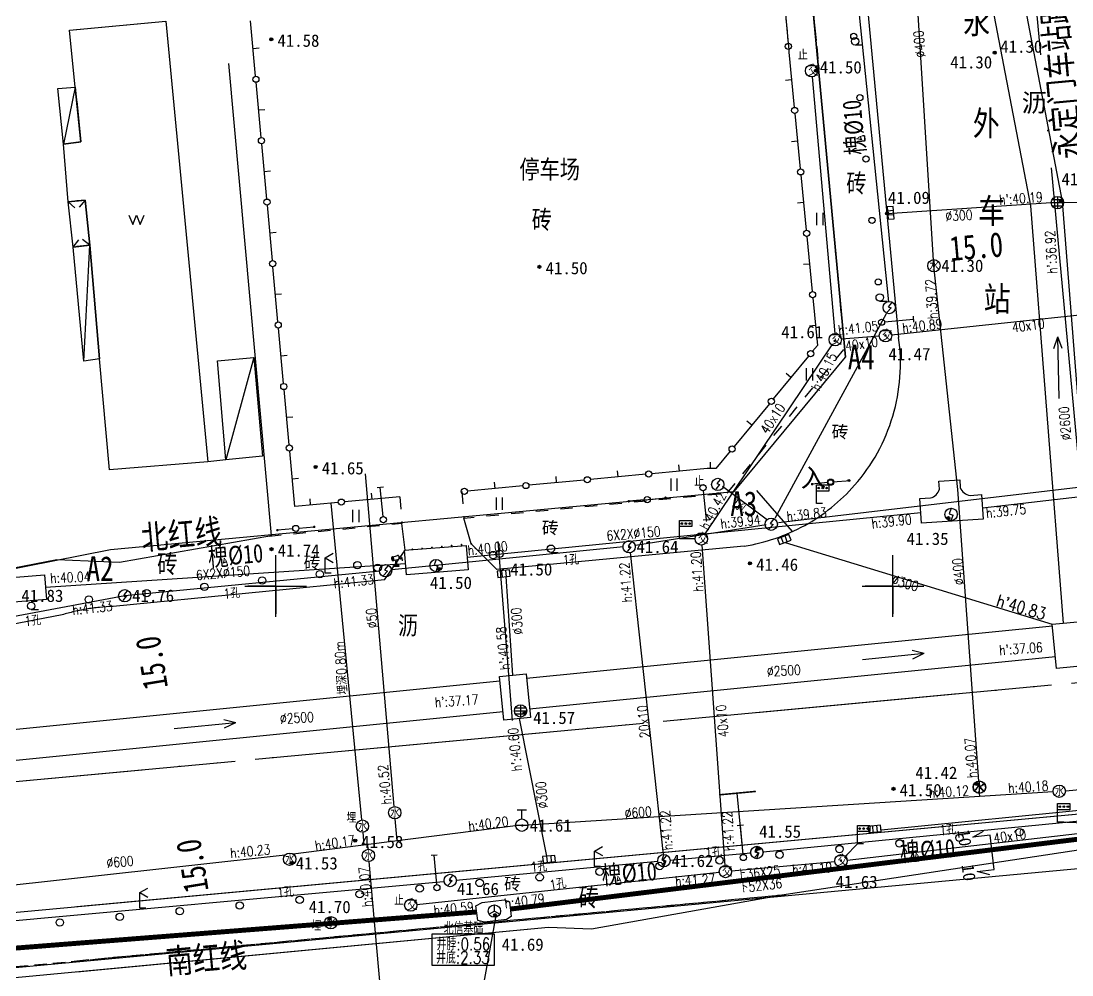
# Model space of a CAD drawing. Extents: x 501830 to 502977, y 299930 to 300245.
# Drawn here: x 502129.4 to 502214.5, y 300068.5 to 300145.8 of the extents above; entities that cross this region are included whole.
import ezdxf
from ezdxf.enums import TextEntityAlignment as Align
from ezdxf.lldxf.tags import DXFTag

# ---------------------------------------------------------------- set-up
doc = ezdxf.new("R2010")
doc.units = 0
for name, pattern in [('1117', [0.3, 0.2, -0.1]), ('2312', [0.3, 0.2, -0.1]), ('ACAD_ISO05W100', [33, 24, -3, 0, -3, 0, -3]), ('XX11', [2, 1, -1])]:
    doc.linetypes.add(name, pattern=pattern)
for name, color, linetype in [('BJ0', 7, 'Continuous'), ('BJ02', 7, 'Continuous'), ('BJ03', 7, 'Continuous'), ('BJ04', 7, 'Continuous'), ('BJ05', 7, 'Continuous'), ('BJ08', 7, 'Continuous'), ('BJ09', 7, 'Continuous'), ('BJ10', 7, 'Continuous'), ('BJ11', 7, 'Continuous'), ('TK', 7, 'Continuous'), ('上水井', 4, 'Continuous'), ('上水注记', 4, 'Continuous'), ('上水管线', 4, 'Continuous'), ('上水高程表', 4, 'Continuous'), ('公安交通井', 163, 'Continuous'), ('公安交通注记', 163, 'Continuous'), ('新建北信', 13, 'Continuous'), ('照明井', 193, 'Continuous'), ('电信井', 3, 'Continuous'), ('电信井（北信基础）', 3, 'Continuous'), ('电信断面图及编号', 3, 'Continuous'), ('电信注记', 3, 'Continuous'), ('电信管线', 3, 'Continuous'), ('电信高程表', 3, 'Continuous'), ('电力井', 1, 'Continuous'), ('电力注记', 1, 'Continuous'), ('电力管线', 1, 'Continuous'), ('电力高程表', 1, 'Continuous'), ('监控器', 5, 'Continuous'), ('雨水井', 34, 'Continuous'), ('雨水注记', 34, 'Continuous'), ('雨水管线', 34, 'Continuous'), ('雨水高程表', 34, 'Continuous'), ('雨蓖子', 34, 'Continuous')]:
    doc.layers.add(name, color=color, linetype=linetype)
doc.layers.add('道路红线', color=11, linetype='Continuous', lineweight=30)
doc.styles.add('HZ', font='simplex.shx', dxfattribs={"bigfont": 'hztxt'})
doc.styles.get("Standard").update_dxf_attribs({"font": 'SIMFANG.TTF'})
doc.styles.add('粗等线', font='SIMHEI.TTF')
doc.styles.add('细等线', font='txt.shx', dxfattribs={"bigfont": 'ht.shx'})
doc.linetypes.add('45008', pattern='A,0,[133,bjxx.shx,S=0.01,R=0,X=0,Y=0],-0.15', length=0.15)
tags = doc.linetypes.add('DL', pattern='A,15,-4.925,[130,ltypeshp.shx,S=0.5,R=330,X=-0.15,Y=0.433],0,[130,ltypeshp.shx,S=0.4,R=90,X=0,Y=0],-0.15,[130,ltypeshp.shx,S=0.5,R=150,X=0,Y=-0.433],-4.925,15', length=40).pattern_tags.tags
tags[32:33] = [DXFTag(74, 4), DXFTag(75, 0), DXFTag(340, '0'), DXFTag(46, 1.0), DXFTag(50, 0.0), DXFTag(44, 0.0), DXFTag(45, 0.0)]
tags[30:31] = [DXFTag(74, 4), DXFTag(75, 0), DXFTag(340, '0'), DXFTag(46, 1.0), DXFTag(50, 0.0), DXFTag(44, 0.0), DXFTag(45, 0.0)]
tags[4:5] = [DXFTag(74, 4), DXFTag(75, 0), DXFTag(340, '0'), DXFTag(46, 1.0), DXFTag(50, 0.0), DXFTag(44, 0.0), DXFTag(45, 0.0)]
tags = doc.linetypes.add('DX', pattern='A,15,-5,[130,ltypeshp.shx,S=1,R=330,X=0,Y=0],-5,15', length=40).pattern_tags.tags
tags[16:17] = [DXFTag(74, 4), DXFTag(75, 0), DXFTag(340, '0'), DXFTag(46, 1.0), DXFTag(50, 0.0), DXFTag(44, 0.0), DXFTag(45, 0.0)]
tags[14:15] = [DXFTag(74, 4), DXFTag(75, 0), DXFTag(340, '0'), DXFTag(46, 1.0), DXFTag(50, 0.0), DXFTag(44, 0.0), DXFTag(45, 0.0)]
tags[4:5] = [DXFTag(74, 4), DXFTag(75, 0), DXFTag(340, '0'), DXFTag(46, 1.0), DXFTag(50, 0.0), DXFTag(44, 0.0), DXFTag(45, 0.0)]
tags = doc.linetypes.add('SS', pattern='A,15,-1.9,[130,ltypeshp.shx,S=1,R=330,X=0,Y=0],-1.2,[130,ltypeshp.shx,S=1,R=330,X=0,Y=0],-1.9,15', length=35).pattern_tags.tags
tags[24:25] = [DXFTag(74, 4), DXFTag(75, 0), DXFTag(340, '0'), DXFTag(46, 1.0), DXFTag(50, 0.0), DXFTag(44, 0.0), DXFTag(45, 0.0)]
tags[22:23] = [DXFTag(74, 4), DXFTag(75, 0), DXFTag(340, '0'), DXFTag(46, 1.0), DXFTag(50, 0.0), DXFTag(44, 0.0), DXFTag(45, 0.0)]
tags[4:5] = [DXFTag(74, 4), DXFTag(75, 0), DXFTag(340, '0'), DXFTag(46, 1.0), DXFTag(50, 0.0), DXFTag(44, 0.0), DXFTag(45, 0.0)]

# ---------------------------------------------------------------- blocks, each defined once
blk = doc.blocks.new('831')
for radius in [0.25, 0.15, 0.05]:
    blk.add_circle((0, 0), radius)
blk = doc.blocks.new('35511')
for p, q in [((-1.25, 1.48), (-0.6, -0.02)), ((-0.6, -0.02), (0, 1.48)), ((0, 1.48), (0.6, -0.02)), ((0.6, -0.02), (1.25, 1.48))]:
    blk.add_line(p, q)
blk = doc.blocks.new('MHST')
at = {"layer": 'BJ09'}
blk.add_line((-0.01, -0.59), (1.19, -0.59), dxfattribs=at)
blk.add_circle((0, 0), 0.6, dxfattribs=at)
blk = doc.blocks.new('mhs500')
at = {"layer": 'BJ09'}
blk.add_circle((0, 0), 0.3, dxfattribs=at)
blk = doc.blocks.new('5323')
for p, q in [((-0.75, 2.5), (0.75, 2.5)), ((0, 1), (0, 2.5)), ((-0.99, 0), (0.99, 0))]:
    blk.add_line(p, q)
blk.add_circle((0, 0), 1)
blk = doc.blocks.new('5321')
for p, q in [((-0.8, 0.47), (-0.01, 0.47)), ((-0.01, 0.47), (-0.7, -0.52)), ((-0.01, -1.02), (-0.01, 0.97)), ((0.79, 0.47), (-0.01, -0.02)), ((-0.01, -0.02), (0.79, -0.72))]:
    blk.add_line(p, q)
blk.add_circle((0, 0), 1)
blk = doc.blocks.new('M521')
at = {"layer": 'BJ05', "linetype": 'Continuous'}
h = blk.add_hatch(color=256, dxfattribs=at)
h.paths.add_polyline_path([(2.85, 0), (3.15, 0, 0.998883)])
h.paths.add_polyline_path([(3.15, 0, 0.000279), (3.15, 0), (2.85, 0, 1.000559)])
at = {"layer": 'BJ05', "linetype": 'Continuous', "flags": 128}
blk.add_lwpolyline([(0.4, 0), (3.25, 0)], dxfattribs=at)
at = {"layer": 'BJ05', "linetype": 'Continuous'}
for centre, radius in [((0, 0), 0.4), ((3, 0), 0.15)]:
    blk.add_circle(centre, radius, dxfattribs=at)
blk = doc.blocks.new('GC200')
at = {"linetype": 'Continuous', "const_width": 0.2, "flags": 128}
blk.add_lwpolyline([(-0.1, 0, 1), (0.1, 0, 1)], format="xyb", close=True, dxfattribs=at)
blk = doc.blocks.new('B8211')
blk.add_hatch(color=256).paths.add_polyline_path([(0.25, 0, 1), (-0.25, 0, 1)])
blk.add_circle((0, 0), 0.25)
blk = doc.blocks.new('JKQ')
h = blk.add_hatch(color=256)
h.paths.add_polyline_path([(-0.45, 0.08), (-0.45, -0.08), (-0.09, -0.08), (-0.09, 0.08)])
h.paths.add_polyline_path([(0.45, -0.08), (0.45, 0.08), (0.14, 0.08), (0.07, 0.08), (0.07, -0.08)])
h = blk.add_hatch(color=256)
h.paths.add_polyline_path([(-0.09, 0.08), (0.07, 0.08), (0.07, 0.68), (-0.09, 0.68)])
h.paths.add_polyline_path([(-0.01, 1.03), (-0.09, 0.68), (0.07, 0.68)])
h.paths.add_polyline_path([(0.07, 0.08), (-0.09, 0.08), (-0.09, -0.08), (0.07, -0.08)])
for p, q in [((-0.66, 1.48), (0.24, 1.75)), ((0.26, 1.75), (0.23, 1.75)), ((0.3, 1.74), (0.26, 1.75)), ((0.34, 1.73), (0.3, 1.74)), ((0.37, 1.7), (0.34, 1.73)), ((-0.75, 1.32), (-0.76, 1.27)), ((-0.76, 1.27), (-0.76, 1.21)), ((-0.76, 1.21), (-0.75, 1.16)), ((-0.74, 1.37), (-0.75, 1.32)), ((-0.75, 1.16), (-0.73, 1.1)), ((-0.73, 1.41), (-0.74, 1.37)), ((-0.71, 1.45), (-0.73, 1.41)), ((-0.73, 1.1), (-0.71, 1.04)), ((-0.68, 1.47), (-0.71, 1.45)), ((-0.71, 1.04), (-0.68, 1)), ((-0.65, 1.49), (-0.68, 1.47)), ((-0.68, 1), (-0.65, 0.95)), ((-0.66, 1.34), (-0.67, 1.26)), ((-0.67, 1.26), (-0.65, 1.16)), ((-0.64, 1.39), (-0.66, 1.34)), ((-0.62, 1.49), (-0.65, 1.49)), ((-0.65, 1.16), (-0.62, 1.07)), ((-0.65, 0.95), (-0.62, 0.92)), ((-0.63, 1.4), (-0.64, 1.39)), ((-0.61, 1.4), (-0.63, 1.4)), ((-0.58, 1.48), (-0.62, 1.49)), ((-0.62, 1.07), (-0.57, 1)), ((-0.62, 0.92), (-0.58, 0.9)), ((-0.57, 1.37), (-0.61, 1.4)), ((-0.55, 1.46), (-0.58, 1.48)), ((-0.58, 0.9), (-0.55, 0.88)), ((-0.53, 1.3), (-0.57, 1.37)), ((-0.57, 1), (-0.53, 0.97)), ((-0.51, 1.43), (-0.55, 1.46)), ((-0.55, 0.88), (-0.51, 0.88)), ((-0.49, 1.2), (-0.53, 1.3)), ((-0.53, 0.97), (-0.52, 0.97)), ((-0.52, 0.97), (-0.51, 0.98)), ((-0.48, 1.39), (-0.51, 1.43)), ((-0.51, 0.98), (-0.48, 1.02)), ((-0.51, 0.88), (-0.48, 0.89)), ((-0.48, 1.11), (-0.49, 1.2)), ((-0.45, 1.35), (-0.48, 1.39)), ((-0.48, 0.89), (0.42, 1.15)), ((-0.48, 1.02), (-0.48, 1.11)), ((-0.48, 0.89), (-0.45, 0.91)), ((-0.43, 1.3), (-0.45, 1.35)), ((-0.45, 0.91), (-0.43, 0.93)), ((-0.45, 0.08), (0.42, 0.08)), ((-0.45, -0.08), (-0.45, 0.08)), ((-0.41, 1.24), (-0.43, 1.3)), ((-0.43, 0.93), (-0.41, 0.97)), ((-0.39, 1.18), (-0.41, 1.24)), ((-0.41, 0.97), (-0.39, 1.02)), ((-0.39, 1.13), (-0.39, 1.18)), ((-0.39, 1.07), (-0.39, 1.13)), ((-0.39, 1.02), (-0.39, 1.07)), ((-0.01, 1.03), (-0.09, 0.68)), ((-0.09, 0.68), (-0.09, -0.08)), ((-0.09, 0.68), (0.07, 0.68)), ((0.07, 0.68), (-0.01, 1.03)), ((0.07, 0.68), (0.07, -0.08)), ((0.45, 0.08), (0.14, 0.08)), ((0.4, 1.66), (0.37, 1.7)), ((0.38, 1.14), (0.41, 1.15)), ((0.43, 1.62), (0.4, 1.66)), ((0.41, 1.15), (0.44, 1.17)), ((0.46, 1.57), (0.43, 1.62)), ((0.44, 1.17), (0.47, 1.2)), ((0.45, 0.08), (0.45, -0.08)), ((0.45, 0.08), (0.45, -0.08)), ((0.48, 1.52), (0.46, 1.57)), ((0.47, 1.2), (0.48, 1.24)), ((0.49, 1.46), (0.48, 1.52)), ((0.48, 1.24), (0.5, 1.29)), ((0.5, 1.4), (0.49, 1.46)), ((0.5, 1.34), (0.5, 1.4)), ((0.5, 1.29), (0.5, 1.34)), ((0.45, -0.08), (-0.45, -0.08))]:
    blk.add_line(p, q)
at = {"extrusion": (0, 0, -1)}
for p, q in [((0.49, 1.48), (0.59, 1.51)), ((0.59, 1.51), (0.69, 1.52)), ((0.66, 1.18), (0.67, 1.21)), ((0.68, 1.16), (0.66, 1.18)), ((0.67, 1.21), (0.72, 1.24)), ((0.73, 1.14), (0.68, 1.16)), ((0.69, 1.52), (0.78, 1.5)), ((0.72, 1.24), (0.77, 1.26)), ((0.79, 1.13), (0.73, 1.14)), ((0.77, 1.26), (0.83, 1.26)), ((0.78, 1.5), (0.85, 1.43)), ((0.84, 1.14), (0.79, 1.13)), ((0.83, 1.26), (0.88, 1.24)), ((0.88, 1.17), (0.84, 1.14)), ((0.85, 1.43), (0.9, 1.32)), ((0.88, 1.24), (0.92, 1.21)), ((0.9, 1.21), (0.88, 1.17)), ((0.9, 1.32), (0.9, 1.21)), ((0.92, 1.21), (0.98, 1.13)), ((0.98, 0.94), (0.95, 0.85)), ((0.98, 1.13), (1, 1.03)), ((1, 1.03), (0.98, 0.94))]:
    blk.add_line(p, q, dxfattribs=at)
blk = doc.blocks.new('941')
for p, q in [((-0.5, -1), (-0.5, 1)), ((0.5, -1), (0.5, 1))]:
    blk.add_line(p, q)
blk = doc.blocks.new('B8003')
at = {"color": 0}
for p, q in [((0, 3), (2, 3)), ((0, 0), (0, 3)), ((2, 2), (0, 2)), ((2, 3), (2, 2)), ((1, 0), (0, 0))]:
    blk.add_line(p, q, dxfattribs=at)
for centre in [(0.36, 2.49), (1.02, 2.49), (1.65, 2.49)]:
    blk.add_circle(centre, 0.135)
blk = doc.blocks.new('JT')
at = {"layer": '公安交通井'}
blk.add_circle((0, 0), 0.5, dxfattribs=at)
at = {"layer": '公安交通井', "width": 0.8}
blk.add_text('交', height=0.8, dxfattribs=at).set_placement((-0.304, -0.335, -50.185))
blk = doc.blocks.new('B547')
at = {"linetype": 'Continuous'}
for p, q in [((0, 1), (-0.31427, 0.111111)), ((-0.31427, 0.111111), (0.31427, -0.111111)), ((0, -1), (0.31427, -0.111111))]:
    blk.add_line(p, q, dxfattribs=at)
blk.add_circle((0, 0), 1)
blk = doc.blocks.new('B5502')
blk.add_circle((0, 0), 1)
at = {"style": '细等线'}
blk.add_text('水', height=1.5, dxfattribs=at).set_placement((-0.74, -0.79))
blk = doc.blocks.new('B5422')
at = {"linetype": 'Continuous'}
for p, q in [((-1, 0), (1, 0)), ((-0.866025, 0.5), (0.866025, 0.5)), ((0, 1), (0, -1)), ((-0.866025, -0.5), (0.866025, -0.5))]:
    blk.add_line(p, q, dxfattribs=at)
blk.add_circle((0, 0), 1, dxfattribs=at)
blk = doc.blocks.new('B552')
for p, q in [((0.984668, 0.518566), (-1.015332, 0.518566)), ((-1.015332, 0.518566), (-1.015332, -0.481434)), ((0.984668, -0.481434), (0.984668, 0.518566)), ((-1.015332, -0.481434), (0.984668, -0.481434))]:
    blk.add_line(p, q)
at = {"linetype": 'Continuous'}
for p, q in [((-0.348666, -0.481434), (-0.348666, 0.518566)), ((0.318001, -0.481434), (0.318001, 0.518566))]:
    blk.add_line(p, q, dxfattribs=at)
blk = doc.blocks.new('B5461')
for q in [(-0.866025, -0.5), (0, 1), (0.866025, -0.5)]:
    blk.add_line((0, 0), q)
blk.add_circle((0, 0), 1)
blk = doc.blocks.new('电力井')
at = {"lineweight": -3}
for p, q in [((0.192, 0.395), (-0.079, 0.068)), ((-0.079, 0.068), (0.152, -0.017)), ((0.152, -0.017), (-0.164, -0.373))]:
    blk.add_line(p, q, dxfattribs=at)
blk.add_circle((0, 0), 0.5, dxfattribs=at)
blk = doc.blocks.new('4563')
for p, q in [((0, 2.5), (1.3, 3.25)), ((0, 0), (0, 2.5)), ((0, 2.5), (1.3, 1.75)), ((1, 0), (0, 0))]:
    blk.add_line(p, q)
blk = doc.blocks.new('acfgw')
at = {"color": 4}
for p, q in [((0, -5), (0, 5)), ((-5, 0), (5, 0))]:
    blk.add_line(p, q, dxfattribs=at)

msp = doc.modelspace()

# ---------------------------------------------------------------- linework, layer by layer
at = {"layer": 'BJ0', "linetype": 'Continuous'}
for p, q in [((502150, 300100), (502150, 300102.25)), ((502200, 300100), (502200, 300102.25)), ((502150, 300100), (502147.75, 300100)), ((502150, 300100), (502152.25, 300100)), ((502150, 300100), (502150, 300097.75)), ((502200, 300100), (502197.75, 300100)), ((502200, 300100), (502202.25, 300100)), ((502200, 300100), (502200, 300097.75))]:
    msp.add_line(p, q, dxfattribs=at)
at = {"layer": 'BJ02', "linetype": 'Continuous'}
for points in [[(502191.109, 300148.461), (502191.509, 300143.978)], [(502148.375, 300141.321), (502147.967, 300145.802)], [(502148.171, 300143.561), (502148.669, 300143.607)], [(502191.554, 300143.48), (502191.572, 300143.269)], [(502191.572, 300143.269), (502192.009, 300138.79)], [(502148.827, 300136.341), (502148.42, 300140.823)], [(502191.791, 300141.03), (502191.293, 300140.981)], [(502133.883, 300139.307), (502134.215, 300136), (502133.883, 300135.959)], [(502148.624, 300138.582), (502149.122, 300138.627)], [(502192.057, 300138.293), (502192.494, 300133.814)], [(502149.28, 300131.362), (502148.873, 300135.843)], [(502192.275, 300136.053), (502191.778, 300136.005)], [(502149.076, 300133.603), (502149.574, 300133.648)], [(502192.542, 300133.316), (502192.978, 300128.838)], [(502133.883, 300131.215), (502134.557, 300131.284), (502134.934, 300127.616), (502133.883, 300127.506)], [(502149.732, 300126.382), (502149.325, 300130.864)], [(502192.76, 300131.077), (502192.263, 300131.028)], [(502149.529, 300128.623), (502150.027, 300128.668)], [(502193.027, 300128.34), (502193.463, 300123.861)], [(502150.185, 300121.403), (502149.778, 300125.884)], [(502193.245, 300126.1), (502192.747, 300126.052)], [(502149.981, 300123.644), (502150.479, 300123.689)], [(502193.512, 300123.363), (502193.887, 300119.508), (502193.489, 300119.025)], [(502150.638, 300116.423), (502150.23, 300120.905)], [(502193.73, 300121.124), (502193.232, 300121.076)], [(502150.434, 300118.664), (502150.932, 300118.709)], [(502193.171, 300118.639), (502190.308, 300115.167)], [(502191.74, 300116.903), (502191.354, 300117.221)], [(502151.09, 300111.444), (502150.683, 300115.925)], [(502189.99, 300114.781), (502187.128, 300111.309)], [(502150.887, 300113.685), (502151.384, 300113.73)], [(502188.559, 300113.045), (502188.173, 300113.363)], [(502151.543, 300106.464), (502151.135, 300110.946)], [(502186.809, 300110.923), (502185.665, 300109.535), (502184.95, 300109.526)], [(502177.732, 300108.849), (502177.685, 300109.347)], [(502184.95, 300109.526), (502180.47, 300109.106)], [(502182.71, 300109.316), (502182.663, 300109.814)], [(502185.214, 300109.53), (502185.208, 300110.03)], [(502151.339, 300108.705), (502151.837, 300108.75)], [(502174.994, 300108.593), (502170.513, 300108.172)], [(502172.754, 300108.383), (502172.707, 300108.88)], [(502179.972, 300109.06), (502175.492, 300108.639)], [(502170.016, 300108.126), (502165.535, 300107.706)], [(502167.775, 300107.916), (502167.729, 300108.413)], [(502155.069, 300106.785), (502151.543, 300106.464)], [(502152.828, 300106.581), (502152.783, 300107.079)], [(502160.048, 300107.238), (502160.048, 300107.238), (502155.567, 300106.83)], [(502157.807, 300107.034), (502157.762, 300107.532)], [(502250, 300081.775), (502239.412, 300081.03), (502215.381, 300078.661), (502191.336, 300075.01), (502175.568, 300072.213), (502172.098, 300072.335), (502065.636, 300062.283)], [(502250, 300081.775), (502239.412, 300081.03), (502215.381, 300078.661), (502191.336, 300075.01), (502175.568, 300072.213), (502172.098, 300072.335), (502133.883, 300068.727)]]:
    msp.add_lwpolyline(points, dxfattribs=at)
at = {"layer": 'BJ02', "linetype": 'Continuous', "flags": 128}
for points, elevation in [([(502132.265, 300102.143), (502137.337, 300101.936), (502149.674, 300104.102), (502146.204, 300142.359)], 41.858), ([(502045.347, 300091.999), (502060.067, 300093.354), (502070.77, 300094.35), (502081.875, 300094.776), (502106.92, 300097.235), (502132.265, 300102.143)], 42.121)]:
    msp.add_lwpolyline(points, dxfattribs=dict(at, elevation=elevation))
at = {"layer": 'BJ02', "linetype": 'Continuous'}
for points in [[(502132.364, 300140.332), (502133.77, 300140.436), (502134.215, 300136), (502132.809, 300135.825), (502132.364, 300140.332)], [(502133.185, 300131.144), (502134.557, 300131.284), (502134.934, 300127.616), (502133.596, 300127.476), (502133.185, 300131.144)], [(502133.596, 300127.476), (502134.934, 300127.616), (502135.721, 300118.429), (502134.452, 300118.219), (502133.596, 300127.476)], [(502133.596, 300127.476), (502134.934, 300127.616), (502135.721, 300118.429), (502134.452, 300118.219), (502133.596, 300127.476)], [(502145.29, 300118.254), (502148.24, 300118.534), (502148.925, 300110.535), (502145.975, 300110.22), (502145.29, 300118.254)], [(502145.29, 300118.254), (502148.24, 300118.534), (502148.925, 300110.535), (502145.975, 300110.22), (502145.29, 300118.254)]]:
    msp.add_lwpolyline(points, close=True, dxfattribs=at)
at = {"layer": 'BJ02', "linetype": 'Continuous', "flags": 128}
for points in [[(502133.77, 300140.436), (502132.809, 300135.825)], [(502133.185, 300131.144), (502133.744, 300130.644)], [(502134.557, 300131.284), (502134.083, 300130.702)], [(502134.557, 300131.284), (502134.083, 300130.702)], [(502133.596, 300127.476), (502134.066, 300128.06)], [(502133.596, 300127.476), (502134.066, 300128.06)], [(502134.934, 300127.616), (502134.352, 300128.089)], [(502134.934, 300127.616), (502134.352, 300128.089)], [(502134.452, 300118.219), (502134.934, 300127.616)], [(502134.452, 300118.219), (502134.934, 300127.616)], [(502148.24, 300118.534), (502145.975, 300110.22)], [(502148.24, 300118.534), (502145.975, 300110.22)], [(502145.975, 300110.22), (502144.5, 300110.08)], [(502145.975, 300110.22), (502144.5, 300110.08)]]:
    msp.add_lwpolyline(points, dxfattribs=at)
at = {"layer": 'BJ02', "linetype": 'Continuous'}
for centre in [(502191.531, 300143.729), (502148.397, 300141.072), (502192.033, 300138.542), (502148.85, 300136.092), (502192.518, 300133.565), (502149.303, 300131.113), (502193.003, 300128.589), (502149.755, 300126.133), (502193.487, 300123.612), (502150.208, 300121.154), (502193.33, 300118.832), (502150.66, 300116.174), (502190.149, 300114.974), (502151.113, 300111.195), (502186.969, 300111.116), (502180.221, 300109.083), (502175.243, 300108.616), (502165.286, 300107.682), (502170.265, 300108.149), (502155.318, 300106.808)]:
    msp.add_circle(centre, 0.25, dxfattribs=at)
at = {"layer": 'BJ03', "linetype": 'Continuous'}
msp.add_lwpolyline([(502132.809, 300135.825), (502134.215, 300136), (502133.77, 300140.436), (502133.29, 300145.048), (502141.11, 300145.781), (502144.5, 300110.08), (502136.543, 300109.416), (502135.721, 300118.429), (502134.934, 300127.616), (502134.557, 300131.284), (502133.185, 300131.144), (502132.809, 300135.825)], close=True, dxfattribs=at)
for points in [[(502133.883, 300145.104), (502141.11, 300145.781), (502144.5, 300110.08), (502136.543, 300109.416), (502135.721, 300118.429), (502134.934, 300127.616), (502134.557, 300131.284), (502133.883, 300131.215)], [(502133.883, 300135.959), (502134.215, 300136), (502133.883, 300139.307)]]:
    msp.add_lwpolyline(points, dxfattribs=at)
at = {"layer": 'BJ04', "linetype": 'XX11', "flags": 128}
for points in [[(502192.072, 300161.628), (502194.005, 300141.87)], [(502186.577, 300107.537), (502196.081, 300119.253), (502194.005, 300141.87)], [(502165.086, 300107.663), (502165.242, 300105.519), (502186.577, 300107.537)]]:
    msp.add_lwpolyline(points, dxfattribs=at)
at = {"layer": 'BJ04', "linetype": 'Continuous', "flags": 128}
for points in [[(502196.941, 300157.47), (502200.456, 300120.15)], [(502196.941, 300157.47), (502200.456, 300120.15)], [(502158.814, 300100.503), (502160.476, 300102.92), (502160.227, 300105.063)], [(502158.814, 300100.503), (502160.476, 300102.92), (502160.227, 300105.063)], [(502167.903, 300101.335), (502165.843, 300103.431), (502165.242, 300105.519)], [(502167.903, 300101.335), (502165.843, 300103.431), (502165.242, 300105.519)], [(502187.94, 300103.241), (502167.903, 300101.335)], [(502187.94, 300103.241), (502167.903, 300101.335)], [(502132.698, 300097.671), (502107.69, 300092.859)]]:
    msp.add_lwpolyline(points, dxfattribs=at)
for points in [[(502187.94, 300103.241, 0.087314), (502192.853, 300104.919, 0.087314), (502196.897, 300108.174, 0.107961), (502199.985, 300113.774, 0.107961), (502200.456, 300120.15)], [(502187.94, 300103.241, 0.087314), (502192.853, 300104.919, 0.087314), (502196.897, 300108.174, 0.107961), (502199.985, 300113.774, 0.107961), (502200.456, 300120.15)], [(502136.824, 300098.345, 0.017564), (502135.734, 300098.277, 0.017564), (502134.652, 300098.133, 0.01615), (502133.668, 300097.933, 0.01615), (502132.698, 300097.671)], [(502136.824, 300098.345, 0.017564), (502135.734, 300098.277, 0.017564), (502134.652, 300098.133, 0.012593), (502133.883, 300097.983, 0.012593)]]:
    msp.add_lwpolyline(points, format="xyb", dxfattribs=at)
at = {"layer": 'BJ04', "linetype": '45008', "ltscale": 5, "flags": 128}
msp.add_lwpolyline([(502188.955, 300107.742), (502191.848, 300104.438)], dxfattribs=at)
at = {"layer": 'BJ04', "linetype": 'XX11', "elevation": 41.65, "flags": 128}
msp.add_lwpolyline([(502160.048, 300107.238), (502160.227, 300105.063), (502148.515, 300103.927)], dxfattribs=at)
at = {"layer": 'BJ04', "linetype": 'Continuous', "const_width": 0.075}
for points in [[(502164.213, 300103.276, 1), (502164.288, 300103.283, 1)], [(502165.01, 300103.351, 1), (502165.084, 300103.359, 1)], [(502165.806, 300103.427, 1), (502165.881, 300103.434, 1)], [(502161.028, 300102.973, 1), (502161.102, 300102.98, 1)], [(502161.824, 300103.048, 1), (502161.899, 300103.056, 1)], [(502162.62, 300103.124, 1), (502162.695, 300103.131, 1)], [(502163.417, 300103.2, 1), (502163.492, 300103.207, 1)]]:
    msp.add_lwpolyline(points, format="xyb", close=True, dxfattribs=at)
at = {"layer": 'BJ04', "linetype": 'Continuous', "flags": 128}
for points, elevation in [([(502158.814, 300100.503), (502136.824, 300098.345)], 41.46), ([(502158.814, 300100.503), (502136.824, 300098.345)], 41.46), ([(502069.228, 300068.041), (502222.657, 300082.237)], 41.78), ([(502133.883, 300074.05), (502222.657, 300082.237)], 41.78)]:
    msp.add_lwpolyline(points, dxfattribs=dict(at, elevation=elevation))
at = {"layer": 'BJ04', "linetype": 'Continuous', "const_width": 0.125, "flags": 128}
msp.add_lwpolyline([(502185.919, 300083.085), (502188.892, 300083.366)], dxfattribs=at)
at = {"layer": 'BJ04', "linetype": 'Continuous', "ltscale": 5, "flags": 128}
msp.add_lwpolyline([(502187.861, 300078.258), (502187.391, 300083.235)], dxfattribs=at)
at = {"layer": 'BJ04', "linetype": '1117', "ltscale": 5, "flags": 128}
msp.add_lwpolyline([(502133.883, 300069.644), (502191.336, 300075.01)], dxfattribs=at)
at = {"layer": 'BJ04', "linetype": 'Continuous'}
for centre in [(502199.075, 300121.386), (502187.885, 300078.009)]:
    msp.add_circle(centre, 0.25, dxfattribs=at)
at = {"layer": 'BJ05', "linetype": 'Continuous', "flags": 128}
for points in [[(502199.323, 300121.41), (502201.674, 300121.629)], [(502201.697, 300121.38), (502201.651, 300121.878)], [(502187.888, 300080.63), (502187.39, 300080.583)], [(502187.86, 300078.256), (502187.639, 300080.607)], [(502163.083, 300078.21), (502162.584, 300078.163)], [(502163.055, 300075.836), (502162.834, 300078.187)]]:
    msp.add_lwpolyline(points, dxfattribs=at)
for points, elevation in [([(502158.726, 300108.005), (502158.228, 300107.958)], 42.714), ([(502158.698, 300105.631), (502158.477, 300107.981)], 42.714), ([(502184.639, 300107.733), (502184.878, 300105.384)], 41.69), ([(502184.629, 300105.359), (502185.127, 300105.409)], 41.69)]:
    msp.add_lwpolyline(points, dxfattribs=dict(at, elevation=elevation))
at = {"layer": 'BJ05', "linetype": 'Continuous', "const_width": 0.1, "elevation": 41.468}
msp.add_lwpolyline([(502193.502, 300108.26, 1), (502193.402, 300108.26, 1)], format="xyb", close=True, dxfattribs=at)
at = {"layer": 'BJ05', "linetype": 'Continuous', "elevation": 41.468}
msp.add_lwpolyline([(502194.695, 300108.396), (502193.452, 300108.26)], dxfattribs=at)
at = {"layer": 'BJ05', "linetype": 'Continuous', "const_width": 0.1}
for points in [[(502178.648, 300106.873, 1), (502178.548, 300106.873, 1)], [(502181.534, 300107.164, 1), (502181.634, 300107.164, 1)], [(502150.188, 300104.53, 1), (502150.088, 300104.53, 1)], [(502153.076, 300104.8, 1), (502153.176, 300104.8, 1)]]:
    msp.add_lwpolyline(points, format="xyb", close=True, dxfattribs=at)
at = {"layer": 'BJ05', "linetype": 'Continuous'}
for points in [[(502179.844, 300106.98), (502178.598, 300106.873)], [(502180.342, 300107.028), (502181.584, 300107.164)], [(502151.382, 300104.648), (502150.138, 300104.53)], [(502151.88, 300104.693), (502153.126, 300104.8)]]:
    msp.add_lwpolyline(points, dxfattribs=at)
for centre in [(502199.075, 300121.386), (502194.943, 300108.423, 41.468), (502184.613, 300107.98, 41.69), (502180.093, 300107.001), (502158.723, 300105.383, 42.714), (502151.631, 300104.672), (502187.885, 300078.009)]:
    msp.add_circle(centre, 0.25, dxfattribs=at)
at = {"layer": 'BJ05'}
msp.add_circle((502163.06, 300075.565), 0.25, dxfattribs=at)
at = {"layer": 'BJ09', "linetype": 'Continuous'}
for centre in [(502196.824, 300144.555), (502197.318, 300139.58), (502197.813, 300134.604), (502198.307, 300129.629), (502198.802, 300124.653)]:
    msp.add_circle(centre, 0.25, dxfattribs=at)
at = {"layer": 'BJ11', "linetype": '1117', "ltscale": 5, "flags": 128}
for points in [[(502192.072, 300161.628), (502194.005, 300141.87)], [(502182.967, 300160.84), (502183.169, 300158.777), (502190.136, 300159.353), (502191.572, 300143.269)], [(502064.748, 300063.149), (502191.336, 300075.01)]]:
    msp.add_lwpolyline(points, dxfattribs=at)
at = {"layer": '上水管线', "linetype": 'SS', "ltscale": 0.5, "flags": 128}
for points, elevation in [([(502203.318, 300125.962), (502198.799, 300198.315)], 41.418), ([(502205.26, 300107.834), (502203.318, 300125.962)], 41.418), ([(502159.604, 300082.138), (502157.263, 300109.108)], 41.547), ([(502206.948, 300084.197), (502205.26, 300107.834)], 41.418), ([(502156.978, 300081.052), (502154.488, 300106.732)], 41.535), ([(502207.036, 300082.972), (502207.02, 300083.199)], 41.418), ([(502159.846, 300079.349), (502159.69, 300081.142)], 41.547), ([(502157.176, 300079.01), (502157.074, 300080.056)], 41.535), ([(502157.439, 300079.044), (502157.471, 300078.678)], 41.5), ([(502157.559, 300077.682), (502158.041, 300072.21)], 41.5), ([(502158.041, 300072.21), (502158.921, 300062.232)], 41.5)]:
    msp.add_lwpolyline(points, dxfattribs=dict(at, elevation=elevation))
for points in [[(502213.968, 300083.423), (502308.618, 300092.165)], [(502170.431, 300080.66), (502212.971, 300083.346)], [(502169.436, 300080.566), (502157.727, 300079.08)], [(502157.727, 300079.08), (502151.42, 300078.28)], [(502150.765, 300078.21), (502085.156, 300070.939)]]:
    msp.add_lwpolyline(points, dxfattribs=at)
at = {"layer": '新建北信', "linetype": 'Continuous'}
msp.add_line((502168.005, 300103.626), (502169.15, 300089.12), dxfattribs=at)
at = {"layer": '新建北信', "color": 40}
msp.add_line((502167.814, 300073.147), (502164.564, 300055.204), dxfattribs=at)
at = {"layer": '新建北信', "color": 40, "linetype": '2312', "ltscale": 8, "const_width": 0.4}
for points, elevation in [([(502169.003, 300073.828), (502230.331, 300081.383)], 41.694), ([(502061.183, 300065.359), (502166.282, 300073.596)], 41.904)]:
    msp.add_lwpolyline(points, dxfattribs=dict(at, elevation=elevation))
at = {"layer": '电信井', "linetype": 'Continuous', "elevation": 41.694, "flags": 128}
msp.add_lwpolyline([(502166.221, 300074.09), (502166.722, 300074.353), (502168.508, 300074.573), (502168.93, 300074.423), (502169.077, 300073.232), (502168.704, 300072.985), (502166.918, 300072.765), (502166.368, 300072.899), (502166.221, 300074.09)], dxfattribs=at)
at = {"layer": '电信断面图及编号', "elevation": -40.793}
msp.add_lwpolyline([(502207.856, 300076.599), (502206.815, 300076.87), (502208.199, 300077.037), (502207.859, 300079.815), (502206.478, 300079.647), (502207.328, 300080.13)], dxfattribs=at)
at = {"layer": '电信注记', "linetype": 'Continuous'}
msp.add_lwpolyline([(502162.687, 300071.828), (502167.7, 300071.828), (502167.7, 300069.257), (502162.687, 300069.257)], close=True, dxfattribs=at)
at = {"layer": '电信管线', "linetype": 'DX', "ltscale": 0.5, "flags": 128}
for points, elevation in [([(502169.003, 300073.828), (502230.331, 300081.383)], 41.694), ([(502061.183, 300065.359), (502166.282, 300073.596)], 41.904)]:
    msp.add_lwpolyline(points, dxfattribs=dict(at, elevation=elevation))
at = {"layer": '电力管线', "linetype": 'DL', "ltscale": 0.5, "flags": 128}
for points in [[(502199.671, 300123.038), (502196.872, 300150.28)], [(502190.465, 300105.494), (502199.483, 300122.102)], [(502234.258, 300110.268), (502190.723, 300105.114)], [(502189.826, 300105.355), (502186.189, 300108.079)], [(502165.505, 300102.342), (502202.253, 300105.97)], [(502189.732, 300104.977), (502179.153, 300103.304)], [(502178.161, 300103.176), (502159.421, 300101.31)], [(502178.713, 300102.729), (502181.387, 300078.248)], [(502131.347, 300099.905), (502160.529, 300101.84)], [(502158.425, 300101.213), (502137.773, 300099.22)], [(502189.476, 300078.47), (502218.707, 300081.319)], [(502181.939, 300077.795), (502188.48, 300078.377)], [(502164.587, 300076.17), (502180.943, 300077.704)], [(502123.839, 300072.448), (502163.592, 300076.073)]]:
    msp.add_lwpolyline(points, dxfattribs=at)
for points, elevation in [([(502193.455, 300141.265), (502195.281, 300120.469)], 41.503), ([(502225.291, 300123.024), (502199.892, 300120.346)], 41.62), ([(502195.046, 300119.556), (502184.756, 300104.244)], 41.62), ([(502198.897, 300120.254), (502195.823, 300120.011)], 41.62), ([(502207.239, 300106.349), (502231.987, 300109.2)], -0.148), ([(502184.513, 300103.33), (502186.392, 300077.371)], 41.503), ([(502137.773, 300099.22), (502121.328, 300096.144), (502102.887, 300092.992)], 41.766), ([(502196.287, 300077.799), (502220.082, 300080.55)], 41.663), ([(502220.079, 300080.626), (502213.332, 300080.883)], 41.663), ([(502196.138, 300078.101), (502197.119, 300079.112)], 41.663), ([(502186.926, 300076.918), (502195.292, 300077.696)], 41.663), ([(502161.436, 300074.205), (502185.931, 300076.819)], 41.663)]:
    msp.add_lwpolyline(points, dxfattribs=dict(at, elevation=elevation))
at = {"layer": '电力管线', "ltscale": 0.5, "elevation": -0.148, "flags": 128}
msp.add_lwpolyline([(502203.757, 300107.85), (502203.716, 300108.501), (502205.416, 300108.624), (502205.456, 300107.988, 0.307526), (502206.253, 300107.353), (502207.172, 300107.41), (502207.298, 300105.414), (502202.308, 300105.1), (502202.182, 300107.096), (502203.042, 300107.15, 0.295848)], format="xyb", close=True, dxfattribs=at)
at = {"layer": '电力管线', "linetype": 'Continuous', "ltscale": 0.5, "elevation": 41.62, "flags": 128}
msp.add_lwpolyline([(502183.977, 300103.827), (502182.713, 300103.823)], dxfattribs=at)
at = {"layer": '电力管线', "linetype": 'DL', "ltscale": 0.5}
msp.add_lwpolyline([(502160.605, 300100.906), (502160.444, 300102.9), (502165.428, 300103.301), (502165.589, 300101.308)], close=True, dxfattribs=at)
at = {"layer": '电力管线', "linetype": 'DL', "ltscale": 0.5, "elevation": 42.012}
msp.add_lwpolyline([(502126.444, 300098.507), (502126.283, 300100.5), (502131.267, 300100.902), (502131.428, 300098.908)], close=True, dxfattribs=at)
at = {"layer": '道路红线', "color": 40, "linetype": 'ACAD_ISO05W100'}
for p, q in [((502206.634, 300200), (502216.687, 300092.348)), ((502206.634, 300200), (502216.687, 300092.348)), ((502122.831, 300083.597), (502296.752, 300099.813)), ((501950, 300067.482), (502216.687, 300092.348))]:
    msp.add_line(p, q, dxfattribs=at)
at = {"layer": '道路红线', "color": 40}
for p, q in [((502192.155, 300161.454), (502196.161, 300118.556)), ((502196.161, 300118.556), (502192.155, 300161.454)), ((502187.134, 300107.671), (502196.161, 300118.556)), ((502187.134, 300107.671), (502196.161, 300118.556)), ((502136.628, 300102.961), (502187.134, 300107.671)), ((502136.628, 300102.961), (502187.134, 300107.671)), ((502107.274, 300097.211), (502136.628, 300102.961)), ((502122.513, 300100.196), (502136.628, 300102.961)), ((502123.119, 300068.559), (502297.188, 300084.789)), ((501989.224, 300056.074), (502218.08, 300077.413))]:
    msp.add_line(p, q, dxfattribs=at)
at = {"layer": '雨水管线', "flags": 128}
for points in [[(502213.815, 300096.995), (502211.154, 300130.811), (502204.103, 300167.706)], [(502216.404, 300097.24), (502213.735, 300131.158), (502206.703, 300167.952)], [(502212.909, 300096.764), (502170.317, 300092.511)], [(502213.157, 300094.277), (502170.571, 300090.024)], [(502168.169, 300092.296), (502124.654, 300087.951)], [(502168.423, 300089.809), (502124.908, 300085.464)]]:
    msp.add_lwpolyline(points, dxfattribs=at)
at = {"layer": '雨水管线', "linetype": 'Continuous', "flags": 128}
for points, elevation in [([(502199.533, 300130.205), (502212.825, 300131.072)], 41.094), ([(502213.825, 300131.072), (502222.992, 300131.196)], 41.323), ([(502191.276, 300103.543), (502212.902, 300096.908)], 41.323), ([(502169.203, 300092.793), (502168.668, 300100.78)], -0.083), ([(502169.728, 300089.273), (502171.944, 300078.116)], -0.083), ([(502199.034, 300080.239), (502216.996, 300082.044)], 41.368)]:
    msp.add_lwpolyline(points, dxfattribs=dict(at, elevation=elevation))
at = {"layer": '雨水管线'}
for points in [[(502213.023, 300119.247), (502213.342, 300120.196)], [(502213.46, 300115.197), (502213.342, 300120.196)], [(502213.707, 300119.264), (502213.342, 300120.196)], [(502197.542, 300094.06), (502202.518, 300094.553)], [(502201.549, 300094.8), (502202.518, 300094.553)], [(502201.617, 300094.119), (502202.518, 300094.553)], [(502141.787, 300088.449), (502146.763, 300088.942)], [(502145.793, 300089.189), (502146.763, 300088.942)], [(502145.861, 300088.508), (502146.763, 300088.942)]]:
    msp.add_lwpolyline(points, dxfattribs=at)
msp.add_lwpolyline([(502212.902, 300096.908), (502217.88, 300097.379), (502218.219, 300093.797), (502213.241, 300093.326)], close=True, dxfattribs=at)
at = {"layer": '雨水管线', "elevation": -0.083}
msp.add_lwpolyline([(502170.638, 300089.366), (502168.49, 300089.146), (502168.129, 300092.684), (502170.277, 300092.903)], close=True, dxfattribs=at)

# ---------------------------------------------------------------- block references
at = {"layer": 'BJ03', "linetype": 'Continuous', "xscale": 0.5, "yscale": 0.5, "zscale": 0.5}
msp.add_blockref('35511', (502138.733, 300129.325), dxfattribs=at)
msp.add_blockref('35511', (502138.733, 300129.325), dxfattribs=at)
at = {"layer": 'BJ04', "xscale": 0.5, "yscale": 0.5, "zscale": 0.5}
for p in [(502193.804, 300106.7, 41.152), (502182.713, 300103.823, 41.534), (502213.332, 300080.883, 41.586), (502197.119, 300079.112, 41.541)]:
    msp.add_blockref('B8003', p, dxfattribs=at)
at = {"layer": 'BJ04', "linetype": 'Continuous', "xscale": 0.5, "yscale": 0.5, "zscale": 0.5}
for p in [(502154.004, 300101.036, 41.728), (502175.816, 300077.284), (502138.991, 300073.912, 41.759)]:
    msp.add_blockref('4563', p, dxfattribs=at)
at = {"layer": 'BJ05', "linetype": 'Continuous', "xscale": 0.4999999999800527, "yscale": 0.5, "zscale": 0.5, "rotation": 5.027298561860075}
msp.add_blockref('M521', (502194.943, 300108.423, 41.468), dxfattribs=at)
msp.add_blockref('M521', (502194.943, 300108.423, 41.468), dxfattribs=at)
at = {"layer": 'BJ05', "linetype": 'Continuous', "xscale": 0.5, "yscale": 0.5, "zscale": 0.5}
for name, p in [('5321', (502207.01, 300083.716)), ('5323', (502169.932, 300080.629))]:
    msp.add_blockref(name, p, dxfattribs=at)
at = {"layer": 'BJ08', "linetype": 'Continuous', "xscale": 0.5, "yscale": 0.5, "zscale": 0.5}
for name, p in [('831', (502149.642, 300144.302, 41.58)), ('B8211', (502149.642, 300144.302, 41.58)), ('831', (502208.241, 300143.221, 41.3)), ('B8211', (502208.241, 300143.221, 41.3)), ('B8211', (502193.772, 300141.773, 41.503)), ('B8211', (502213.614, 300131.2, 41.323)), ('B8211', (502199.533, 300130.205, 41.094)), ('831', (502171.365, 300125.87, 41.5)), ('GC200', (502203.318, 300125.962, 41.314)), ('GC200', (502199.385, 300120.314, 41.479)), ('GC200', (502195.279, 300119.867, 41.617)), ('831', (502153.23, 300109.654, 41.65)), ('B8211', (502204.486, 300105.507, 41.35)), ('831', (502149.663, 300102.996, 41.74)), ('B8211', (502149.663, 300102.996, 41.74)), ('GC200', (502178.625, 300103.185, 41.654)), ('831', (502188.415, 300101.84, 41.46)), ('B8211', (502163.215, 300101.395, 41.498)), ('GC200', (502168.405, 300101.359, 41.509)), ('GC200', (502137.773, 300099.22, 41.766)), ('B8211', (502170.161, 300089.733, 41.57)), ('B8211', (502206.781, 300083.966, 41.418)), ('831', (502200.041, 300083.575, 41.5)), ('GC200', (502169.977, 300080.603, 41.616)), ('831', (502156.436, 300079.374, 41.58)), ('B8211', (502189.108, 300078.718, 41.553)), ('GC200', (502181.459, 300077.739, 41.633)), ('GC200', (502195.783, 300077.762, 41.638)), ('B8211', (502151.298, 300077.561, 41.532)), ('GC200', (502164.139, 300076.145, 41.671)), ('B8211', (502154.365, 300073.044, 41.701)), ('B8211', (502167.773, 300073.334, 41.694))]:
    msp.add_blockref(name, p, dxfattribs=at)
at = {"layer": 'BJ09', "linetype": 'Continuous', "xscale": 0.5, "yscale": 0.5, "zscale": 0.5}
for name, p in [('MHST', (502196.931, 300144.146)), ('941', (502194.096, 300129.74)), ('MHST', (502198.927, 300123.393, 41.245)), ('941', (502193.249, 300117.158)), ('941', (502182.28, 300108.214)), ('941', (502168.135, 300106.67)), ('941', (502156.508, 300105.679)), ('MHST', (502172.296, 300103.031)), ('MHST', (502172.296, 300103.031)), ('MHST', (502130.19, 300098.396))]:
    msp.add_blockref(name, p, dxfattribs=at)
at = {"layer": 'BJ09', "linetype": 'Continuous'}
for p, rotation in [((502167.618, 300102.516), 186.2821483986226), ((502168.125, 300102.61), 186.2821483986226), ((502156.62, 300101.694, 41.458), 186.2821483986226), ((502158.261, 300101.486), 186.2821483986226), ((502153.583, 300100.971), 186.2821483986226), ((502144.226, 300099.941), 186.2821483986226), ((502148.904, 300100.456), 186.2821483986226), ((502134.869, 300098.911), 186.2821483986226), ((502139.547, 300099.426), 186.2821483986226), ((502210.248, 300080.066), 5.38118605369126), ((502210.248, 300080.066), 5.38118605369126), ((502205.39, 300079.608), 5.38118605369126), ((502205.39, 300079.608), 5.38118605369126), ((502195.673, 300078.693), 5.38118605369126), ((502195.673, 300078.693), 5.38118605369126), ((502200.531, 300079.151), 5.38118605369126), ((502200.531, 300079.151), 5.38118605369126), ((502185.956, 300077.778), 5.38118605369126), ((502185.956, 300077.778), 5.38118605369126), ((502190.814, 300078.235), 5.38118605369126), ((502190.814, 300078.235), 5.38118605369126), ((502176.238, 300076.863), 5.38118605369126), ((502176.238, 300076.863), 5.38118605369126), ((502181.097, 300077.32), 5.38118605369126), ((502181.097, 300077.32), 5.38118605369126), ((502166.521, 300075.947), 5.38118605369126), ((502166.521, 300075.947), 5.38118605369126), ((502171.38, 300076.405), 5.38118605369126), ((502171.38, 300076.405), 5.38118605369126), ((502156.804, 300075.032), 5.38118605369126), ((502156.804, 300075.032), 5.38118605369126), ((502161.663, 300075.49), 5.38118605369126), ((502161.663, 300075.49), 5.38118605369126), ((502147.087, 300074.117), 5.38118605369126), ((502147.087, 300074.117), 5.38118605369126), ((502151.945, 300074.574), 5.38118605369126), ((502151.945, 300074.574), 5.38118605369126), ((502142.228, 300073.659), 5.38118605369126), ((502142.228, 300073.659), 5.38118605369126), ((502132.511, 300072.744), 5.38118605369126), ((502137.37, 300073.201), 5.38118605369126), ((502137.37, 300073.201), 5.38118605369126)]:
    msp.add_blockref('mhs500', p, dxfattribs=dict(at, rotation=rotation))
at = {"layer": 'TK', "linetype": 'Continuous', "xscale": 0.5, "yscale": 0.5}
for p in [(502150, 300100), (502200, 300100)]:
    msp.add_blockref('acfgw', p, dxfattribs=at)
at = {"layer": '上水井', "xscale": 0.5, "yscale": 0.5, "zscale": 0.5}
for name, p in [('B5502', (502203.318, 300125.962, 41.314)), ('B5502', (502206.984, 300083.698, 41.418)), ('B5502', (502213.47, 300083.378, 41.448)), ('B5502', (502159.647, 300081.64, 41.547)), ('5323', (502169.932, 300080.629)), ('B5502', (502157.026, 300080.554, 41.535)), ('B5502', (502157.515, 300078.18, 41.5)), ('B5502', (502151.132, 300077.871, 41.532)), ('B5502', (502154.468, 300072.726, 41.701))]:
    msp.add_blockref(name, p, dxfattribs=at)
at = {"layer": '公安交通井'}
for p in [(502193.411, 300141.763, 41.503), (502195.325, 300119.971), (502199.395, 300120.294, 41.376), (502184.477, 300103.829, 41.503), (502195.79, 300077.742, 41.582), (502186.428, 300076.872, 41.577), (502160.939, 300074.152, 41.663)]:
    msp.add_blockref('JT', p, dxfattribs=at)
at = {"layer": '照明井', "xscale": 0.5, "yscale": 0.5, "zscale": 0.5}
for p in [(502188.978, 300078.421, 41.553), (502181.441, 300077.751, 41.577)]:
    msp.add_blockref('B547', p, dxfattribs=at)
at = {"layer": '电信井（北信基础）', "xscale": 0.5, "yscale": 0.5, "zscale": 0.5}
msp.add_blockref('B5461', (502167.713, 300073.669, 41.694), dxfattribs=at)
at = {"layer": '电力井'}
for p in [(502199.702, 300122.569, 41.46), (502185.809, 300108.239, 41.836), (502190.141, 300105.017, 41.483), (502178.625, 300103.185, 41.654), (502158.899, 300101.24, 41.711), (502137.773, 300099.22, 41.766), (502188.971, 300078.412, 41.624), (502181.441, 300077.751, 41.577), (502164.139, 300076.145, 41.671)]:
    msp.add_blockref('电力井', p, dxfattribs=at)
at = {"layer": '电力井', "xscale": 0.5, "yscale": 0.5, "zscale": 0.5}
for p in [(502204.705, 300105.814, 41.35), (502162.989, 300101.662, 41.498)]:
    msp.add_blockref('B547', p, dxfattribs=at)
at = {"layer": '监控器', "xscale": 0.5, "yscale": 0.5, "zscale": 0.5}
msp.add_blockref('JKQ', (502159.761, 300101.618, 41.613), dxfattribs=at)
at = {"layer": '雨水井', "xscale": 0.5, "yscale": 0.5, "zscale": 0.5}
for p in [(502213.325, 300131.072, 41.323), (502169.837, 300089.887, 41.57)]:
    msp.add_blockref('B5422', p, dxfattribs=at)
at = {"layer": '雨蓖子', "yscale": 0.5, "zscale": 0.5}
for p, xscale, rotation in [((502199.826, 300130.252, 41.094), 0.4999999999712633, 94.32773779931753), ((502191.2, 300103.771, 41.323), 0.500000000010274, 20.26400914739099), ((502168.466, 300101.019, 41.383), 0.50000000001516, 186.1915285441891), ((502198.516, 300080.333, 41.368), 0.4999999999933258, 185.2193840180259), ((502172.124, 300077.89, 41.431), 0.500000000005179, 185.152358708733)]:
    msp.add_blockref('B552', p, dxfattribs=dict(at, xscale=xscale, rotation=rotation))

# ---------------------------------------------------------------- texts
at = {"layer": 'BJ03', "linetype": 'Continuous', "width": 0.8}
msp.add_text('停车场', height=1.5, dxfattribs=at).set_placement((502172.193, 300133.772), align=Align.MIDDLE_CENTER)
at = {"layer": 'BJ04', "linetype": 'Continuous'}
for s, height, p in [('沥', 1.5, (502211.447, 300139.175)), ('砖', 1, (502195.716, 300112.502)), ('砖', 1, (502172.246, 300104.723)), ('砖', 1, (502152.944, 300101.898)), ('砖', 1, (502169.183, 300075.867))]:
    msp.add_text(s, height=height, dxfattribs=at).set_placement(p, align=Align.MIDDLE_CENTER)
at = {"layer": 'BJ04', "linetype": 'Continuous', "width": 0.8}
for p in [(502197.043, 300132.669), (502141.22, 300101.829), (502175.345, 300074.814)]:
    msp.add_text('砖', height=1.5, dxfattribs=at).set_placement(p, align=Align.MIDDLE)
for s, p in [('砖', (502171.56, 300129.695)), ('沥', (502160.725, 300096.817))]:
    msp.add_text(s, height=1.5, dxfattribs=at).set_placement(p, align=Align.MIDDLE_CENTER)
at = {"layer": 'BJ05', "linetype": 'Continuous'}
msp.add_text('入', height=1.5, dxfattribs=at).set_placement((502193.548, 300108.788), align=Align.MIDDLE_CENTER)
at = {"layer": 'BJ08', "linetype": 'Continuous'}
for s, p in [('41.58', (502150.142, 300143.702)), ('41.30', (502208.691, 300143.221)), ('41.50', (502194.071, 300141.543, 41.503)), ('41.30', (502204.634, 300141.948)), ('41.32', (502213.648, 300132.472, 41.323)), ('41.09', (502199.59, 300130.97, 41.094)), ('41.50', (502171.865, 300125.27)), ('41.65', (502153.73, 300109.054)), ('41.35', (502201.099, 300103.336, 41.35)), ('41.74', (502150.163, 300102.396)), ('41.46', (502188.915, 300101.24)), ('41.50', (502162.494, 300099.769, 41.498)), ('41.57', (502170.85, 300088.827, 41.57)), ('41.42', (502201.814, 300084.375, 41.418)), ('41.50', (502200.541, 300082.975)), ('41.55', (502189.154, 300079.609, 41.553)), ('41.58', (502156.936, 300078.774)), ('41.53', (502151.624, 300077.038, 41.532)), ('41.70', (502152.673, 300073.501, 41.701)), ('41.69', (502168.306, 300070.455, 41.694))]:
    msp.add_text(s, height=1, dxfattribs=at).set_placement(p)
for s, p in [('41.30', (502203.918, 300125.962, 41.314)), ('41.61', (502190.949, 300120.589, 41.617)), ('41.47', (502199.633, 300118.808, 41.479)), ('41.64', (502179.225, 300103.185, 41.654)), ('41.50', (502169.005, 300101.359, 41.509)), ('41.83', (502129.403, 300099.22, 41.835)), ('41.76', (502138.373, 300099.22, 41.766)), ('41.61', (502170.577, 300080.603, 41.616)), ('41.62', (502182.059, 300077.739, 41.633)), ('41.63', (502195.354, 300076.035, 41.638)), ('41.66', (502164.679, 300075.468, 41.671))]:
    msp.add_text(s, height=1, dxfattribs=at).set_placement(p, align=Align.MIDDLE_LEFT)
at = {"layer": 'BJ10', "linetype": 'Continuous', "width": 0.8}
for s, p in [('永', (502206.781, 300145.802)), ('外', (502207.555, 300137.547)), ('车', (502207.987, 300130.448)), ('站', (502208.438, 300123.312))]:
    msp.add_text(s, height=2, dxfattribs=at).set_placement(p, align=Align.MIDDLE)
for rotation, p in [(94.85762, (502196.789, 300137.162)), (4.85762, (502146.748, 300102.542)), (4.85762, (502202.793, 300078.645)), (4.85762, (502178.631, 300076.773))]:
    msp.add_text('槐%%C10', height=1.5, rotation=rotation, dxfattribs=at).set_placement(p, align=Align.MIDDLE)
at = {"layer": '上水注记', "style": 'HZ', "width": 0.8}
for s, rotation, p in [('%%c400', 95.4509, (502202.654, 300142.868)), ('%%c400', 95.4509, (502205.803, 300100.123)), ('%%c50', 95.4509, (502158.262, 300096.622)), ('埋深0.80m', 94.18222, (502155.859, 300091.235)), ('%%c600', 4.99209, (502178.305, 300081.165)), ('埋', 359.40761, (502155.727, 300080.824)), ('%%c600', 4.99209, (502136.335, 300077.16)), ('埋', 359.40761, (502152.908, 300072.083))]:
    msp.add_text(s, height=0.8, rotation=rotation, dxfattribs=at).set_placement(p)
at = {"layer": '上水高程表', "style": 'HZ', "width": 0.8}
for s, rotation, p in [('h:39.72', 93.68424, (502203.621, 300121.667, -41.535)), ('h:40.07', 93.68424, (502206.814, 300084.473, -41.535)), ('h:40.52', 95.25073, (502159.379, 300082.326)), ('h:40.12', 3.68424, (502202.921, 300082.837, -41.535)), ('h:40.18', 3.68424, (502209.358, 300083.233, -41.535)), ('h:40.20', 6.92092, (502165.658, 300080.158, -41.535)), ('h:40.17', 8.41811, (502153.248, 300078.562)), ('h:40.23', 5.47215, (502146.353, 300077.963)), ('h:40.07', 95.25073, (502157.823, 300074.036))]:
    msp.add_text(s, height=0.8, rotation=rotation, dxfattribs=at).set_placement(p)
at = {"layer": '公安交通注记', "style": 'HZ', "width": 0.8}
for p in [(502192.303, 300142.636), (502159.588, 300074.134)]:
    msp.add_text('止', height=0.8, rotation=0.36889, dxfattribs=at).set_placement(p)
at = {"layer": '电信断面图及编号', "style": '粗等线'}
for p in [(502205.794, 300079.603, -40.793), (502206.131, 300076.781, -40.793)]:
    msp.add_text('10', height=1, rotation=277.15022, dxfattribs=at).set_placement(p, align=Align.MIDDLE)
at = {"layer": '电信注记', "style": 'HZ', "width": 0.8}
for s, p in [('上36X25', (502187.384, 300076.177)), ('下52X36', (502187.546, 300075.14))]:
    msp.add_text(s, height=0.8, rotation=6.58218, dxfattribs=at).set_placement(p)
for s, p in [('北信基础', (502165.21, 300072.328)), ('井脖:0.56', (502165.205, 300071.033)), ('井底:2.33', (502165.169, 300069.951))]:
    msp.add_text(s, height=1, dxfattribs=at).set_placement(p, align=Align.MIDDLE)
at = {"layer": '电信高程表', "style": 'HZ', "width": 0.8}
for s, rotation, p in [('h:40.79', 7.26039, (502168.594, 300073.888)), ('h:40.59', 5.22598, (502162.83, 300073.325, 41.904))]:
    msp.add_text(s, height=0.8, rotation=rotation, dxfattribs=at).set_placement(p)
at = {"layer": '电力注记', "style": 'HZ', "width": 0.8}
for s, rotation, p in [('40x10', 8.11007, (502209.699, 300120.541, 0.235)), ('40x10', 8.11007, (502196.199, 300119.052, 0.235)), ('40x10', 56.03528, (502189.844, 300112.252, 41.898)), ('1孔', 320.21072, (502186.775, 300106.655)), ('6X2X%%c150', 4.99209, (502176.833, 300103.671)), ('1孔', 2.6805, (502173.252, 300101.706)), ('6X2X%%c150', 4.99209, (502143.584, 300100.479)), ('1孔', 2.6805, (502145.792, 300098.995)), ('1孔', 2.6805, (502129.673, 300096.777)), ('20x10', 95.2292, (502180.316, 300087.728, 0.395)), ('40x10', 95.2292, (502186.689, 300087.776, 41.898)), ('1孔', 2.6805, (502203.78, 300079.817)), ('40x10', 8.11007, (502208.201, 300079.168, 41.898)), ('1孔', 2.6805, (502184.802, 300078.007)), ('1孔', 2.6805, (502170.677, 300076.848)), ('1孔', 8.11007, (502172.25, 300075.377, 41.898)), ('1孔', 2.6805, (502150.139, 300074.778))]:
    msp.add_text(s, height=0.8, rotation=rotation, dxfattribs=at).set_placement(p)
at = {"layer": '电力管线', "linetype": 'Continuous', "ltscale": 0.4, "style": 'HZ', "width": 0.8}
msp.add_text('止', height=0.8, rotation=0.11323, dxfattribs=at).set_placement((502183.906, 300108.102))
at = {"layer": '电力高程表', "style": 'HZ', "width": 0.8}
for s, rotation, p in [('h:41.05', 6.31837, (502195.604, 300120.332)), ('h:40.89', 6.31837, (502200.794, 300120.513)), ('h:40.15', 62.41586, (502194.019, 300115.74)), ('h:40.42', 62.41586, (502185.025, 300104.465)), ('h:39.83', 6.31837, (502191.426, 300105.239)), ('h:39.75', 6.31837, (502207.58, 300105.51)), ('h:39.94', 6.31837, (502186.071, 300104.652)), ('h:39.90', 6.31837, (502198.307, 300104.669)), ('h:40.00', 6.31837, (502165.59, 300102.493)), ('h:41.20', 94.02293, (502184.646, 300099.575, -125.374)), ('h:41.22', 94.02293, (502178.864, 300098.693, -125.374)), ('h:40.04', 2.34846, (502131.748, 300100.247, 41.46)), ('h:41.33', 6.31837, (502154.749, 300099.812, 41.46)), ('h:41.33', 6.31837, (502133.58, 300097.654, 41.46)), ('h:41.22', 94.02293, (502182.157, 300078.616, -125.374)), ('h:41.22', 94.02293, (502187.175, 300078.547, -125.374)), ('h:41.19', 3.57638, (502191.85, 300076.623, -83.711)), ('h:41.27', 3.57638, (502182.374, 300075.68, -83.711))]:
    msp.add_text(s, height=0.8, rotation=rotation, dxfattribs=at).set_placement(p)
at = {"layer": '道路红线', "color": 40, "width": 0.8}
for s, rotation, p in [('永定门车站路道路永中', 95.33492, (502215.181, 300134.703)), ('15.0', 5.00683, (502204.662, 300126.344)), ('北红线', 5.04544, (502139.18, 300102.912)), ('15.0', 99.28581, (502141.284, 300091.792)), ('15.0', 99.28581, (502144.574, 300075.341)), ('南红线', 5.04544, (502141.205, 300068.561))]:
    msp.add_text(s, height=2, rotation=rotation, dxfattribs=at).set_placement(p)
for s, p in [('A4', (502196.341, 300117.57)), ('A3', (502186.825, 300105.685)), ('A2', (502134.686, 300100.426))]:
    msp.add_text(s, height=2, dxfattribs=at).set_placement(p)
at = {"layer": '雨水注记', "style": 'HZ', "width": 0.8}
for s, rotation, p in [('%%C300', 3.92898, (502204.273, 300129.56, 85.471)), ('%%c2600', 94.62787, (502214.443, 300111.851)), ('%%C300', 344.26076, (502199.829, 300100.157, 85.471)), ('%%C300', 94.88663, (502170.04, 300096.1, -41.452)), ('%%c2500', 3.30464, (502189.813, 300092.669)), ('%%c2500', 3.30464, (502150.369, 300088.844)), ('%%C300', 94.88663, (502172.043, 300082.023, -41.452))]:
    msp.add_text(s, height=0.8, rotation=rotation, dxfattribs=at).set_placement(p)
at = {"layer": '雨水高程表', "style": 'HZ', "width": 0.8}
for s, rotation, p in [("h':40.19", 4.00044, (502208.624, 300130.895)), ("h':36.92", 93.39037, (502213.319, 300125.318)), ("h':40.58", 95.44711, (502168.985, 300093.236)), ("h':37.06", 4.00044, (502208.623, 300094.408)), ("h':37.17", 4.00044, (502162.919, 300090.174)), ("h':40.60", 95.44711, (502169.947, 300085.033))]:
    msp.add_text(s, height=0.8, rotation=rotation, dxfattribs=at).set_placement(p)
msp.add_text("h'40.83", height=1, rotation=343.74047, dxfattribs=at).set_placement((502210.39, 300098.284, 83.262), align=Align.MIDDLE)

doc.saveas('drawing.dxf')
